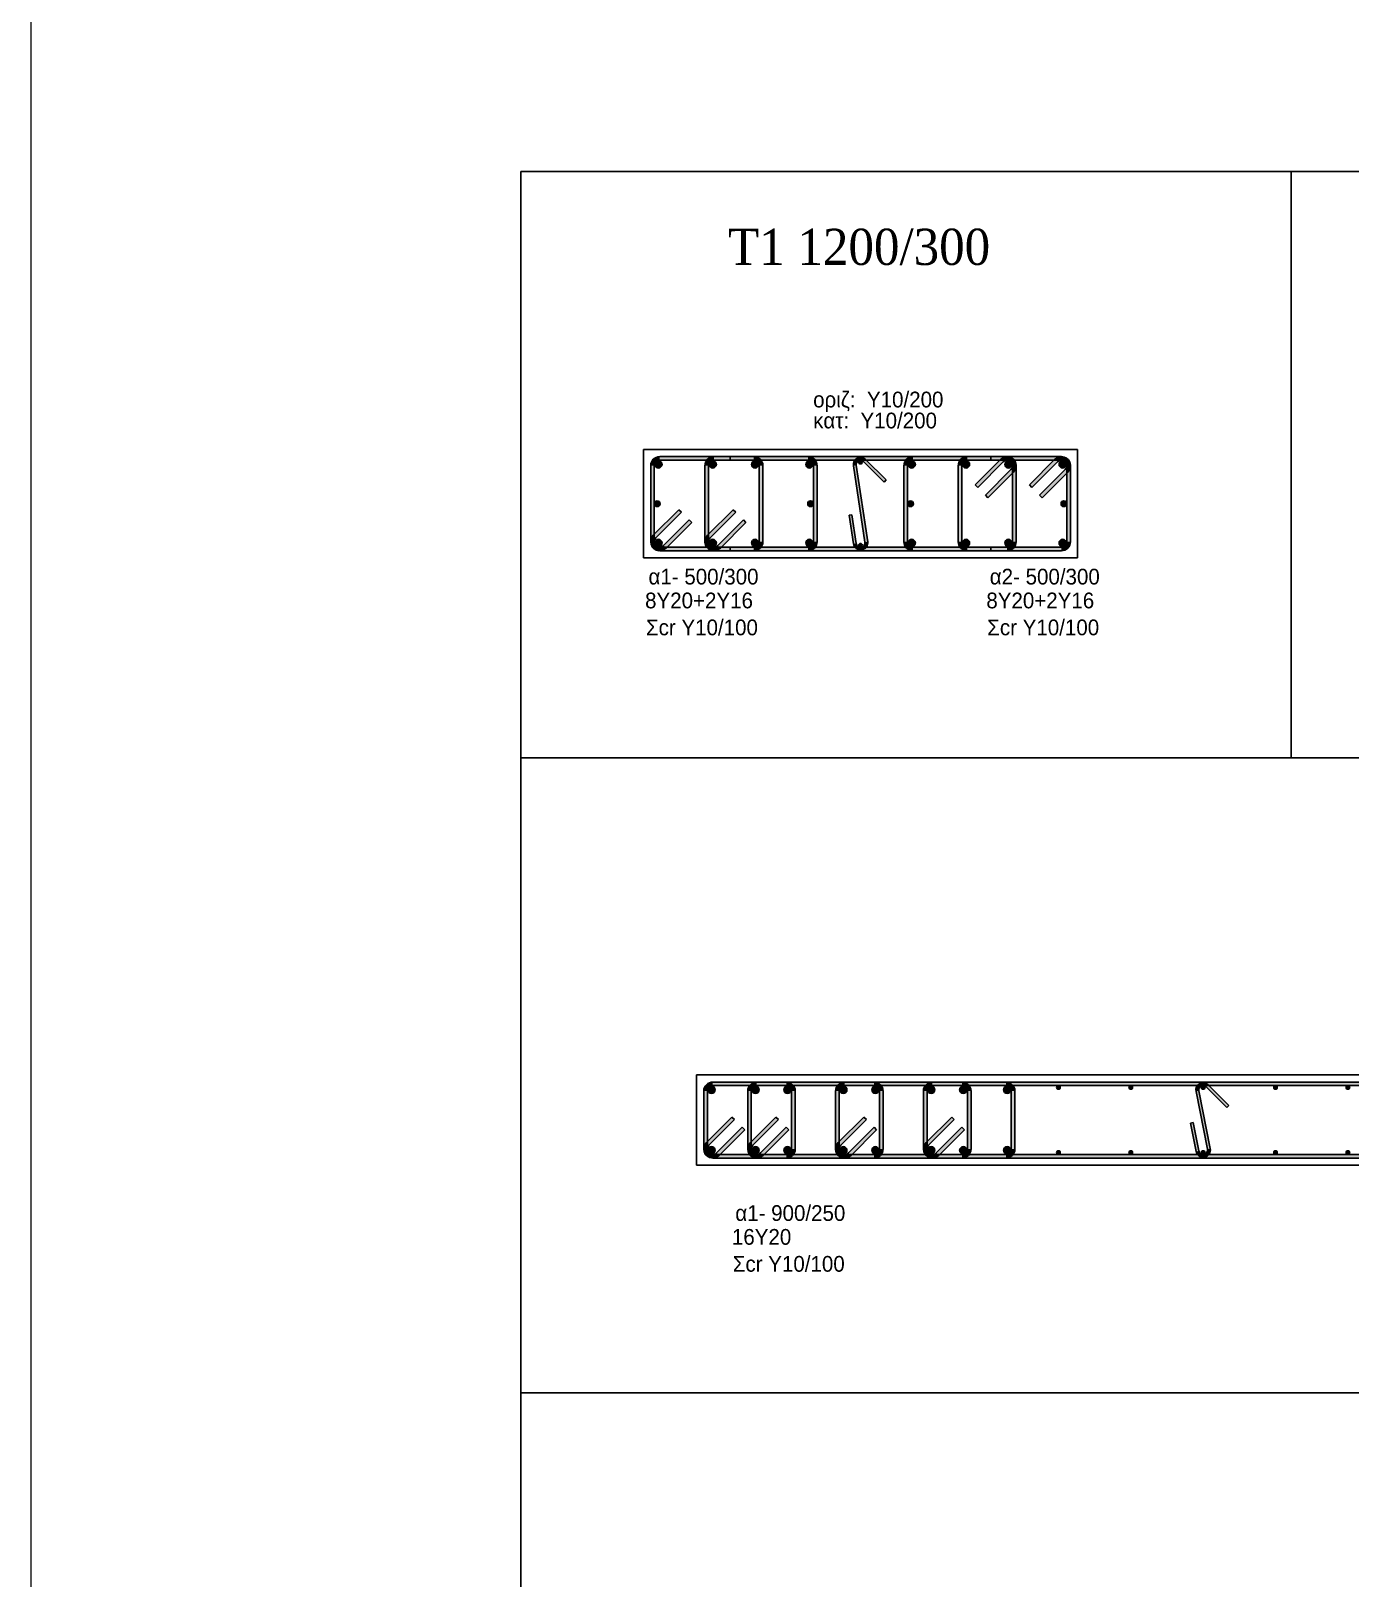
# Model space of a CAD drawing. Header units: millimetres. Extents: x -2171 to 1563, y -1758 to -1505.
# Drawn here: x 195.55 to 213.78, y -1609.69 to -1588.31 of the extents above; entities that cross this region are included whole.
import ezdxf

# ---------------------------------------------------------------- set-up
doc = ezdxf.new("R2010")
doc.units = ezdxf.units.MM
for name, color, linetype in [('-S_TEXT', 3, 'Continuous'), ('Col_Det', 7, 'Continuous'), ('Col_Det_4', 7, 'Continuous'), ('Col_Det_Fill', 7, 'Continuous'), ('Geo_Col_Pro_1', 7, 'Continuous')]:
    doc.layers.add(name, color=color, linetype=linetype)
doc.layers.add('A-ANNO-DIMS', color=1, linetype='Continuous', lineweight=9)
doc.styles.add('S1Arl22_b_934_161', font='arial.ttf', dxfattribs={"width": 0.933629, "height": 0.002175})
doc.styles.add('S1TmsNwRmn22_b_934_161', font='times.ttf', dxfattribs={"width": 0.933629, "height": 0.002175})

msp = doc.modelspace()

# ---------------------------------------------------------------- hatches: boundary and pattern name
at = {"layer": 'Col_Det_Fill'}
for color, points in [(252, [(204.2361, -1594.2401), (204.2361, -1594.1901, 0.4142136), (204.1111, -1594.3151), (204.1611, -1594.3151, -0.4142136)]), (252, [(204.1611, -1594.3151), (204.1111, -1594.3151), (204.1111, -1595.3651), (204.1611, -1595.3651)]), (12, [(204.1684, -1594.2975, 0.4142136), (204.2184, -1594.3475, 0.4142136), (204.2684, -1594.2975, 0.4142136), (204.2184, -1594.2475, 0.4142136)]), (252, [(206.2861, -1594.2401), (206.2861, -1594.1901), (204.2361, -1594.1901), (204.2361, -1594.2401)]), (252, [(204.9861, -1594.2401), (204.9861, -1594.1901, 0.4142136), (204.8611, -1594.3151), (204.9111, -1594.3151, -0.4142136)]), (252, [(204.9111, -1594.3151), (204.8611, -1594.3151), (204.8611, -1595.3651), (204.9111, -1595.3651)]), (56, [(204.9184, -1594.2975, 0.4142136), (204.9684, -1594.3475, 0.4142136), (205.0184, -1594.2975, 0.4142136), (204.9684, -1594.2475, 0.4142136)]), (252, [(205.5361, -1594.2401), (205.5361, -1594.1901), (204.9861, -1594.1901), (204.9861, -1594.2401)]), (252, [(208.8126, -1594.2401), (208.8126, -1594.1901), (205.2096, -1594.1901), (205.2096, -1594.2401)]), (56, [(205.5038, -1594.2975, 0.4142136), (205.5538, -1594.3475, 0.4142136), (205.6038, -1594.2975, 0.4142136), (205.5538, -1594.2475, 0.4142136)]), (252, [(205.6111, -1594.3151), (205.6611, -1594.3151, 0.4142136), (205.5361, -1594.1901), (205.5361, -1594.2401, -0.4142136)]), (252, [(205.6111, -1595.3651), (205.6611, -1595.3651), (205.6611, -1594.3151), (205.6111, -1594.3151)]), (12, [(206.2538, -1594.2975, 0.4142136), (206.3038, -1594.3475, 0.4142136), (206.3538, -1594.2975, 0.4142136), (206.3038, -1594.2475, 0.4142136)]), (252, [(206.3611, -1594.3151), (206.4111, -1594.3151, 0.4142136), (206.2861, -1594.1901), (206.2861, -1594.2401, -0.4142136)]), (252, [(206.3611, -1595.3651), (206.4111, -1595.3651), (206.4111, -1594.3151), (206.3611, -1594.3151)]), (252, [(206.9122, -1594.3149), (206.9518, -1594.309, -0.7233449), (207.0535, -1594.2577), (207.0818, -1594.2294, 0.7233449)]), (252, [(207.0705, -1595.3712), (207.11, -1595.3653), (206.9518, -1594.309), (206.9122, -1594.3149)]), (133, [(206.9861, -1594.2651, 0.4142136), (207.0111, -1594.2901, 0.4142136), (207.0361, -1594.2651, 0.4142136), (207.0111, -1594.2401, 0.4142136)]), (252, [(207.0818, -1594.2294), (207.0535, -1594.2577), (207.3364, -1594.5406), (207.3647, -1594.5123)]), (252, [(207.7361, -1594.2401), (207.7361, -1594.1901, 0.4142136), (207.6111, -1594.3151), (207.6611, -1594.3151, -0.4142136)]), (252, [(207.6611, -1594.3151), (207.6111, -1594.3151), (207.6111, -1595.3651), (207.6611, -1595.3651)]), (12, [(207.7684, -1594.2975, 0.4142136), (207.7184, -1594.2475, 0.4142136), (207.6684, -1594.2975, 0.4142136), (207.7184, -1594.3475, 0.4142136)]), (252, [(209.7861, -1594.2401), (209.7861, -1594.1901), (207.7361, -1594.1901), (207.7361, -1594.2401)]), (252, [(208.4861, -1594.2401), (208.4861, -1594.1901, 0.4142136), (208.3611, -1594.3151), (208.4111, -1594.3151, -0.4142136)]), (252, [(208.4111, -1594.3151), (208.3611, -1594.3151), (208.3611, -1595.3651), (208.4111, -1595.3651)]), (56, [(208.5184, -1594.2975, 0.4142136), (208.4684, -1594.2475, 0.4142136), (208.4184, -1594.2975, 0.4142136), (208.4684, -1594.3475, 0.4142136)]), (252, [(209.0361, -1594.2401), (209.0361, -1594.1901), (208.4861, -1594.1901), (208.4861, -1594.2401)]), (252, [(208.9831, -1594.2621), (208.9477, -1594.2267), (208.5942, -1594.5803), (208.6295, -1594.6157)]), (252, [(208.7356, -1594.7217), (208.771, -1594.7571), (209.1245, -1594.4035), (209.0891, -1594.3682)]), (252, [(209.1111, -1594.3151), (209.1611, -1594.3151, 0.6681786), (208.9477, -1594.2267), (208.9831, -1594.2621, -0.6681786)]), (56, [(209.1038, -1594.2975, 0.4142136), (209.0538, -1594.2475, 0.4142136), (209.0038, -1594.2975, 0.4142136), (209.0538, -1594.3475, 0.4142136)]), (252, [(209.0891, -1594.3682), (209.1245, -1594.4035, 0.6681786), (209.0361, -1594.1901), (209.0361, -1594.2401, -0.6681786)]), (252, [(209.1111, -1595.3651), (209.1611, -1595.3651), (209.1611, -1594.3151), (209.1111, -1594.3151)]), (252, [(209.7331, -1594.2621), (209.6977, -1594.2267), (209.3442, -1594.5803), (209.3795, -1594.6157)]), (252, [(209.4856, -1594.7217), (209.521, -1594.7571), (209.8745, -1594.4035), (209.8391, -1594.3682)]), (252, [(209.8611, -1594.3151), (209.9111, -1594.3151, 0.6681786), (209.6977, -1594.2267), (209.7331, -1594.2621, -0.6681786)]), (12, [(209.8538, -1594.2975, 0.4142136), (209.8038, -1594.2475, 0.4142136), (209.7538, -1594.2975, 0.4142136), (209.8038, -1594.3475, 0.4142136)]), (252, [(209.8391, -1594.3682), (209.8745, -1594.4035, 0.6681786), (209.7861, -1594.1901), (209.7861, -1594.2401, -0.6681786)]), (252, [(209.8611, -1595.3651), (209.9111, -1595.3651), (209.9111, -1594.3151), (209.8611, -1594.3151)]), (133, [(204.1611, -1594.8401, 0.4142136), (204.2011, -1594.8801, 0.4142136), (204.2411, -1594.8401, 0.4142136), (204.2011, -1594.8001, 0.4142136)]), (133, [(206.2811, -1594.8401, 0.4142136), (206.3211, -1594.8801, 0.4142136), (206.3611, -1594.8401, 0.4142136), (206.3211, -1594.8001, 0.4142136)]), (133, [(207.7411, -1594.8401, 0.4142136), (207.7011, -1594.8001, 0.4142136), (207.6611, -1594.8401, 0.4142136), (207.7011, -1594.8801, 0.4142136)]), (133, [(209.8611, -1594.8401, 0.4142136), (209.8211, -1594.8001, 0.4142136), (209.7811, -1594.8401, 0.4142136), (209.8211, -1594.8801, 0.4142136)]), (252, [(204.5366, -1594.9585), (204.5013, -1594.9232), (204.1477, -1595.2767), (204.1831, -1595.3121)]), (252, [(205.2866, -1594.9585), (205.2513, -1594.9232), (204.8977, -1595.2767), (204.9331, -1595.3121)]), (252, [(206.8925, -1594.9934), (206.853, -1594.9994), (206.9122, -1595.3949), (206.9518, -1595.389)]), (252, [(204.2891, -1595.4182), (204.3245, -1595.4535), (204.6781, -1595.1), (204.6427, -1595.0646)]), (252, [(205.0391, -1595.4182), (205.0745, -1595.4535), (205.4281, -1595.1), (205.3927, -1595.0646)]), (252, [(204.1831, -1595.3121), (204.1477, -1595.2767, 0.6681786), (204.2361, -1595.4901), (204.2361, -1595.4401, -0.6681786)]), (252, [(204.1611, -1595.3651), (204.1111, -1595.3651, 0.6681786), (204.3245, -1595.4535), (204.2891, -1595.4182, -0.6681786)]), (12, [(204.1684, -1595.3828, 0.4142136), (204.2184, -1595.4328, 0.4142136), (204.2684, -1595.3828, 0.4142136), (204.2184, -1595.3328, 0.4142136)]), (252, [(204.2361, -1595.4401), (204.2361, -1595.4901), (206.2861, -1595.4901), (206.2861, -1595.4401)]), (252, [(204.9331, -1595.3121), (204.8977, -1595.2767, 0.6681786), (204.9861, -1595.4901), (204.9861, -1595.4401, -0.6681786)]), (252, [(204.9111, -1595.3651), (204.8611, -1595.3651, 0.6681786), (205.0745, -1595.4535), (205.0391, -1595.4182, -0.6681786)]), (56, [(204.9184, -1595.3828, 0.4142136), (204.9684, -1595.4328, 0.4142136), (205.0184, -1595.3828, 0.4142136), (204.9684, -1595.3328, 0.4142136)]), (252, [(204.9861, -1595.4401), (204.9861, -1595.4901), (205.5361, -1595.4901), (205.5361, -1595.4401)]), (252, [(205.2096, -1595.4401), (205.2096, -1595.4901), (208.8126, -1595.4901), (208.8126, -1595.4401)]), (56, [(205.5038, -1595.3828, 0.4142136), (205.5538, -1595.4328, 0.4142136), (205.6038, -1595.3828, 0.4142136), (205.5538, -1595.3328, 0.4142136)]), (252, [(205.5361, -1595.4401), (205.5361, -1595.4901, 0.4142136), (205.6611, -1595.3651), (205.6111, -1595.3651, -0.4142136)]), (12, [(206.2538, -1595.3828, 0.4142136), (206.3038, -1595.4328, 0.4142136), (206.3538, -1595.3828, 0.4142136), (206.3038, -1595.3328, 0.4142136)]), (252, [(206.2861, -1595.4401), (206.2861, -1595.4901, 0.4142136), (206.4111, -1595.3651), (206.3611, -1595.3651, -0.4142136)]), (252, [(206.9518, -1595.389), (206.9122, -1595.3949, 1), (207.11, -1595.3653), (207.0705, -1595.3712, -1)]), (133, [(206.9861, -1595.4151, 0.4142136), (207.0111, -1595.4401, 0.4142136), (207.0361, -1595.4151, 0.4142136), (207.0111, -1595.3901, 0.4142136)]), (252, [(207.6611, -1595.3651), (207.6111, -1595.3651, 0.4142136), (207.7361, -1595.4901), (207.7361, -1595.4401, -0.4142136)]), (12, [(207.7684, -1595.3828, 0.4142136), (207.7184, -1595.3328, 0.4142136), (207.6684, -1595.3828, 0.4142136), (207.7184, -1595.4328, 0.4142136)]), (252, [(207.7361, -1595.4401), (207.7361, -1595.4901), (209.7861, -1595.4901), (209.7861, -1595.4401)]), (252, [(208.4111, -1595.3651), (208.3611, -1595.3651, 0.4142136), (208.4861, -1595.4901), (208.4861, -1595.4401, -0.4142136)]), (56, [(208.5184, -1595.3828, 0.4142136), (208.4684, -1595.3328, 0.4142136), (208.4184, -1595.3828, 0.4142136), (208.4684, -1595.4328, 0.4142136)]), (252, [(208.4861, -1595.4401), (208.4861, -1595.4901), (209.0361, -1595.4901), (209.0361, -1595.4401)]), (56, [(209.1038, -1595.3828, 0.4142136), (209.0538, -1595.3328, 0.4142136), (209.0038, -1595.3828, 0.4142136), (209.0538, -1595.4328, 0.4142136)]), (252, [(209.0361, -1595.4401), (209.0361, -1595.4901, 0.4142136), (209.1611, -1595.3651), (209.1111, -1595.3651, -0.4142136)]), (12, [(209.8538, -1595.3828, 0.4142136), (209.8038, -1595.3328, 0.4142136), (209.7538, -1595.3828, 0.4142136), (209.8038, -1595.4328, 0.4142136)]), (252, [(209.7861, -1595.4401), (209.7861, -1595.4901, 0.4142136), (209.9111, -1595.3651), (209.8611, -1595.3651, -0.4142136)]), (252, [(204.9696, -1602.8831), (204.9696, -1602.8331, 0.4142136), (204.8446, -1602.9581), (204.8946, -1602.9581, -0.4142136)]), (12, [(204.9019, -1602.9404, 0.4142136), (204.9519, -1602.9904, 0.4142136), (205.0019, -1602.9404, 0.4142136), (204.9519, -1602.8904, 0.4142136)]), (252, [(209.0196, -1602.8831), (209.0196, -1602.8331), (204.9696, -1602.8331), (204.9696, -1602.8831)]), (252, [(205.5767, -1602.8831), (205.5767, -1602.8331, 0.4142136), (205.4517, -1602.9581), (205.5017, -1602.9581, -0.4142136)]), (56, [(205.509, -1602.9404, 0.4142136), (205.559, -1602.9904, 0.4142136), (205.609, -1602.9404, 0.4142136), (205.559, -1602.8904, 0.4142136)]), (252, [(205.9839, -1602.8831), (205.9839, -1602.8331), (205.5767, -1602.8331), (205.5767, -1602.8831)]), (56, [(205.9515, -1602.9404, 0.4142136), (206.0015, -1602.9904, 0.4142136), (206.0515, -1602.9404, 0.4142136), (206.0015, -1602.8904, 0.4142136)]), (252, [(206.0589, -1602.9581), (206.1089, -1602.9581, 0.4142136), (205.9839, -1602.8331), (205.9839, -1602.8831, -0.4142136)]), (252, [(206.791, -1602.8831), (206.791, -1602.8331, 0.4142136), (206.666, -1602.9581), (206.716, -1602.9581, -0.4142136)]), (56, [(206.7233, -1602.9404, 0.4142136), (206.7733, -1602.9904, 0.4142136), (206.8233, -1602.9404, 0.4142136), (206.7733, -1602.8904, 0.4142136)]), (252, [(207.1981, -1602.8831), (207.1981, -1602.8331), (206.791, -1602.8331), (206.791, -1602.8831)]), (56, [(207.1658, -1602.9404, 0.4142136), (207.2158, -1602.9904, 0.4142136), (207.2658, -1602.9404, 0.4142136), (207.2158, -1602.8904, 0.4142136)]), (252, [(207.2731, -1602.9581), (207.3231, -1602.9581, 0.4142136), (207.1981, -1602.8331), (207.1981, -1602.8831, -0.4142136)]), (252, [(208.0053, -1602.8831), (208.0053, -1602.8331, 0.4142136), (207.8803, -1602.9581), (207.9303, -1602.9581, -0.4142136)]), (56, [(207.9376, -1602.9404, 0.4142136), (207.9876, -1602.9904, 0.4142136), (208.0376, -1602.9404, 0.4142136), (207.9876, -1602.8904, 0.4142136)]), (252, [(227.5476, -1602.8831), (227.5476, -1602.8331), (207.943, -1602.8331), (207.943, -1602.8831)]), (252, [(208.4124, -1602.8831), (208.4124, -1602.8331), (208.0053, -1602.8331), (208.0053, -1602.8831)]), (56, [(208.3801, -1602.9404, 0.4142136), (208.4301, -1602.9904, 0.4142136), (208.4801, -1602.9404, 0.4142136), (208.4301, -1602.8904, 0.4142136)]), (252, [(208.4874, -1602.9581), (208.5374, -1602.9581, 0.4142136), (208.4124, -1602.8331), (208.4124, -1602.8831, -0.4142136)]), (12, [(208.9873, -1602.9404, 0.4142136), (209.0373, -1602.9904, 0.4142136), (209.0873, -1602.9404, 0.4142136), (209.0373, -1602.8904, 0.4142136)]), (252, [(209.0946, -1602.9581), (209.1446, -1602.9581, 0.4142136), (209.0196, -1602.8331), (209.0196, -1602.8831, -0.4142136)]), (133, [(209.7201, -1602.9081, 0.4142136), (209.7451, -1602.9331, 0.4142136), (209.7701, -1602.9081, 0.4142136), (209.7451, -1602.8831, 0.4142136)]), (133, [(210.7201, -1602.9081, 0.4142136), (210.7451, -1602.9331, 0.4142136), (210.7701, -1602.9081, 0.4142136), (210.7451, -1602.8831, 0.4142136)]), (252, [(211.647, -1602.9624), (211.6863, -1602.9547, -0.7407348), (211.7876, -1602.9007), (211.8159, -1602.8724, 0.7407348)]), (133, [(211.7202, -1602.9081, 0.4142136), (211.7452, -1602.9331, 0.4142136), (211.7702, -1602.9081, 0.4142136), (211.7452, -1602.8831, 0.4142136)]), (252, [(211.8159, -1602.8724), (211.7876, -1602.9007), (212.0704, -1603.1835), (212.0987, -1603.1552)]), (133, [(212.7202, -1602.9081, 0.4142136), (212.7452, -1602.9331, 0.4142136), (212.7702, -1602.9081, 0.4142136), (212.7452, -1602.8831, 0.4142136)]), (133, [(213.7202, -1602.9081, 0.4142136), (213.7452, -1602.9331, 0.4142136), (213.7702, -1602.9081, 0.4142136), (213.7452, -1602.8831, 0.4142136)]), (252, [(204.8946, -1602.9581), (204.8446, -1602.9581), (204.8446, -1603.7581), (204.8946, -1603.7581)]), (252, [(205.5017, -1602.9581), (205.4517, -1602.9581), (205.4517, -1603.7581), (205.5017, -1603.7581)]), (252, [(206.0589, -1603.7581), (206.1089, -1603.7581), (206.1089, -1602.9581), (206.0589, -1602.9581)]), (252, [(206.716, -1602.9581), (206.666, -1602.9581), (206.666, -1603.7581), (206.716, -1603.7581)]), (252, [(207.2731, -1603.7581), (207.3231, -1603.7581), (207.3231, -1602.9581), (207.2731, -1602.9581)]), (252, [(207.9303, -1602.9581), (207.8803, -1602.9581), (207.8803, -1603.7581), (207.9303, -1603.7581)]), (252, [(208.4874, -1603.7581), (208.5374, -1603.7581), (208.5374, -1602.9581), (208.4874, -1602.9581)]), (252, [(209.0946, -1603.7581), (209.1446, -1603.7581), (209.1446, -1602.9581), (209.0946, -1602.9581)]), (252, [(211.804, -1603.7615), (211.8433, -1603.7538), (211.6863, -1602.9547), (211.647, -1602.9624)]), (252, [(205.2701, -1603.3515), (205.2347, -1603.3162), (204.8812, -1603.6697), (204.9165, -1603.7051)]), (252, [(205.8772, -1603.3515), (205.8419, -1603.3162), (205.4883, -1603.6697), (205.5237, -1603.7051)]), (252, [(207.0915, -1603.3515), (207.0562, -1603.3162), (206.7026, -1603.6697), (206.738, -1603.7051)]), (252, [(208.3058, -1603.3515), (208.2705, -1603.3162), (207.9169, -1603.6697), (207.9523, -1603.7051)]), (252, [(205.0226, -1603.8111), (205.058, -1603.8465), (205.4115, -1603.4929), (205.3762, -1603.4576)]), (252, [(205.6297, -1603.8111), (205.6651, -1603.8465), (206.0187, -1603.4929), (205.9833, -1603.4576)]), (252, [(206.844, -1603.8111), (206.8794, -1603.8465), (207.2329, -1603.4929), (207.1976, -1603.4576)]), (252, [(208.0583, -1603.8111), (208.0937, -1603.8465), (208.4472, -1603.4929), (208.4119, -1603.4576)]), (252, [(211.6092, -1603.3922), (211.5699, -1603.3999), (211.647, -1603.7924), (211.6863, -1603.7847)]), (252, [(204.9165, -1603.7051), (204.8812, -1603.6697, 0.6681786), (204.9696, -1603.8831), (204.9696, -1603.8331, -0.6681786)]), (252, [(204.8946, -1603.7581), (204.8446, -1603.7581, 0.6681786), (205.058, -1603.8465), (205.0226, -1603.8111, -0.6681786)]), (12, [(204.9019, -1603.7758, 0.4142136), (204.9519, -1603.8258, 0.4142136), (205.0019, -1603.7758, 0.4142136), (204.9519, -1603.7258, 0.4142136)]), (252, [(205.5237, -1603.7051), (205.4883, -1603.6697, 0.6681786), (205.5767, -1603.8831), (205.5767, -1603.8331, -0.6681786)]), (252, [(205.5017, -1603.7581), (205.4517, -1603.7581, 0.6681786), (205.6651, -1603.8465), (205.6297, -1603.8111, -0.6681786)]), (56, [(205.509, -1603.7758, 0.4142136), (205.559, -1603.8258, 0.4142136), (205.609, -1603.7758, 0.4142136), (205.559, -1603.7258, 0.4142136)]), (56, [(205.9515, -1603.7758, 0.4142136), (206.0015, -1603.8258, 0.4142136), (206.0515, -1603.7758, 0.4142136), (206.0015, -1603.7258, 0.4142136)]), (252, [(205.9839, -1603.8331), (205.9839, -1603.8831, 0.4142136), (206.1089, -1603.7581), (206.0589, -1603.7581, -0.4142136)]), (252, [(206.738, -1603.7051), (206.7026, -1603.6697, 0.6681786), (206.791, -1603.8831), (206.791, -1603.8331, -0.6681786)]), (252, [(206.716, -1603.7581), (206.666, -1603.7581, 0.6681786), (206.8794, -1603.8465), (206.844, -1603.8111, -0.6681786)]), (56, [(206.7233, -1603.7758, 0.4142136), (206.7733, -1603.8258, 0.4142136), (206.8233, -1603.7758, 0.4142136), (206.7733, -1603.7258, 0.4142136)]), (56, [(207.1658, -1603.7758, 0.4142136), (207.2158, -1603.8258, 0.4142136), (207.2658, -1603.7758, 0.4142136), (207.2158, -1603.7258, 0.4142136)]), (252, [(207.1981, -1603.8331), (207.1981, -1603.8831, 0.4142136), (207.3231, -1603.7581), (207.2731, -1603.7581, -0.4142136)]), (252, [(207.9523, -1603.7051), (207.9169, -1603.6697, 0.6681786), (208.0053, -1603.8831), (208.0053, -1603.8331, -0.6681786)]), (252, [(207.9303, -1603.7581), (207.8803, -1603.7581, 0.6681786), (208.0937, -1603.8465), (208.0583, -1603.8111, -0.6681786)]), (56, [(207.9376, -1603.7758, 0.4142136), (207.9876, -1603.8258, 0.4142136), (208.0376, -1603.7758, 0.4142136), (207.9876, -1603.7258, 0.4142136)]), (56, [(208.3801, -1603.7758, 0.4142136), (208.4301, -1603.8258, 0.4142136), (208.4801, -1603.7758, 0.4142136), (208.4301, -1603.7258, 0.4142136)]), (252, [(208.4124, -1603.8331), (208.4124, -1603.8831, 0.4142136), (208.5374, -1603.7581), (208.4874, -1603.7581, -0.4142136)]), (12, [(208.9873, -1603.7758, 0.4142136), (209.0373, -1603.8258, 0.4142136), (209.0873, -1603.7758, 0.4142136), (209.0373, -1603.7258, 0.4142136)]), (252, [(209.0196, -1603.8331), (209.0196, -1603.8831, 0.4142136), (209.1446, -1603.7581), (209.0946, -1603.7581, -0.4142136)]), (133, [(209.7201, -1603.8081, 0.4142136), (209.7451, -1603.8331, 0.4142136), (209.7701, -1603.8081, 0.4142136), (209.7451, -1603.7831, 0.4142136)]), (133, [(210.7201, -1603.8081, 0.4142136), (210.7451, -1603.8331, 0.4142136), (210.7701, -1603.8081, 0.4142136), (210.7451, -1603.7831, 0.4142136)]), (252, [(211.6863, -1603.7847), (211.647, -1603.7924, 1), (211.8433, -1603.7538), (211.804, -1603.7615, -1)]), (133, [(211.7202, -1603.8081, 0.4142136), (211.7452, -1603.8331, 0.4142136), (211.7702, -1603.8081, 0.4142136), (211.7452, -1603.7831, 0.4142136)]), (133, [(212.7202, -1603.8081, 0.4142136), (212.7452, -1603.8331, 0.4142136), (212.7702, -1603.8081, 0.4142136), (212.7452, -1603.7831, 0.4142136)]), (133, [(213.7202, -1603.8081, 0.4142136), (213.7452, -1603.8331, 0.4142136), (213.7702, -1603.8081, 0.4142136), (213.7452, -1603.7831, 0.4142136)]), (252, [(204.9696, -1603.8331), (204.9696, -1603.8831), (209.0196, -1603.8831), (209.0196, -1603.8331)]), (252, [(205.5767, -1603.8331), (205.5767, -1603.8831), (205.9839, -1603.8831), (205.9839, -1603.8331)]), (252, [(206.791, -1603.8331), (206.791, -1603.8831), (207.1981, -1603.8831), (207.1981, -1603.8331)]), (252, [(207.943, -1603.8331), (207.943, -1603.8831), (227.5476, -1603.8831), (227.5476, -1603.8331)]), (252, [(208.0053, -1603.8331), (208.0053, -1603.8831), (208.4124, -1603.8831), (208.4124, -1603.8331)])]:
    msp.add_hatch(color=color, dxfattribs=at).paths.add_polyline_path(points)

# ---------------------------------------------------------------- linework, layer by layer
at = {"layer": '-S_TEXT', "ltscale": 5}
msp.add_lwpolyline([(202.3173, -1590.2497), (260.4648, -1590.2497), (260.4648, -1630.2944), (202.3173, -1630.2944)], close=True, dxfattribs=at)
at = {"layer": 'A-ANNO-DIMS', "linetype": 'Continuous', "ltscale": 0.5}
msp.add_line((195.5477, -1504.6542), (195.5477, -1698.9372), dxfattribs=at)
at = {"layer": 'Col_Det', "color": 7}
for points in [[(210.0111, -1594.0901), (204.0111, -1594.0901)], [(204.0111, -1594.0901), (204.0111, -1595.5901)], [(210.0111, -1595.5901), (210.0111, -1594.0901)], [(204.1111, -1594.3151), (204.1111, -1595.3651)], [(204.1611, -1595.3651), (204.1611, -1594.3151)], [(206.2861, -1594.1901), (204.2361, -1594.1901)], [(204.2361, -1594.2401), (206.2861, -1594.2401)], [(204.8611, -1594.3151), (204.8611, -1595.3651)], [(204.9111, -1595.3651), (204.9111, -1594.3151)], [(205.5361, -1594.1901), (204.9861, -1594.1901)], [(204.9861, -1594.2401), (205.5361, -1594.2401)], [(208.8126, -1594.1901), (205.2096, -1594.1901)], [(205.2096, -1594.1901), (205.2096, -1594.2401)], [(205.2096, -1594.2401), (208.8126, -1594.2401)], [(205.6111, -1594.3151), (205.6111, -1595.3651)], [(205.6611, -1595.3651), (205.6611, -1594.3151)], [(206.3611, -1594.3151), (206.3611, -1595.3651)], [(206.4111, -1595.3651), (206.4111, -1594.3151)], [(206.9122, -1594.3149), (207.0705, -1595.3712)], [(207.11, -1595.3653), (206.9518, -1594.309)], [(207.0535, -1594.2577), (207.3364, -1594.5406)], [(207.3647, -1594.5123), (207.0818, -1594.2294)], [(207.6111, -1594.3151), (207.6111, -1595.3651)], [(207.6611, -1595.3651), (207.6611, -1594.3151)], [(209.7861, -1594.1901), (207.7361, -1594.1901)], [(207.7361, -1594.2401), (209.7861, -1594.2401)], [(208.3611, -1594.3151), (208.3611, -1595.3651)], [(208.4111, -1595.3651), (208.4111, -1594.3151)], [(209.0361, -1594.1901), (208.4861, -1594.1901)], [(208.4861, -1594.2401), (209.0361, -1594.2401)], [(208.9477, -1594.2267), (208.5942, -1594.5803)], [(208.6295, -1594.6157), (208.9831, -1594.2621)], [(209.0891, -1594.3682), (208.7356, -1594.7217)], [(208.8126, -1594.2401), (208.8126, -1594.1901)], [(209.1111, -1594.3151), (209.1111, -1595.3651)], [(209.1611, -1595.3651), (209.1611, -1594.3151)], [(209.6977, -1594.2267), (209.3442, -1594.5803)], [(209.3795, -1594.6157), (209.7331, -1594.2621)], [(209.8391, -1594.3682), (209.4856, -1594.7217)], [(209.8611, -1594.3151), (209.8611, -1595.3651)], [(209.9111, -1595.3651), (209.9111, -1594.3151)], [(207.3364, -1594.5406), (207.3647, -1594.5123)], [(208.5942, -1594.5803), (208.6295, -1594.6157)], [(208.771, -1594.7571), (209.1245, -1594.4035)], [(209.3442, -1594.5803), (209.3795, -1594.6157)], [(209.521, -1594.7571), (209.8745, -1594.4035)], [(208.7356, -1594.7217), (208.771, -1594.7571)], [(209.4856, -1594.7217), (209.521, -1594.7571)], [(204.5013, -1594.9232), (204.1477, -1595.2767)], [(204.1831, -1595.3121), (204.5366, -1594.9585)], [(204.5366, -1594.9585), (204.5013, -1594.9232)], [(205.2513, -1594.9232), (204.8977, -1595.2767)], [(204.9331, -1595.3121), (205.2866, -1594.9585)], [(205.2866, -1594.9585), (205.2513, -1594.9232)], [(206.8925, -1594.9934), (206.853, -1594.9994)], [(206.853, -1594.9994), (206.9122, -1595.3949)], [(206.9518, -1595.389), (206.8925, -1594.9934)], [(204.6427, -1595.0646), (204.2891, -1595.4182)], [(204.3245, -1595.4535), (204.6781, -1595.1)], [(204.6781, -1595.1), (204.6427, -1595.0646)], [(205.3927, -1595.0646), (205.0391, -1595.4182)], [(205.0745, -1595.4535), (205.4281, -1595.1)], [(205.4281, -1595.1), (205.3927, -1595.0646)], [(206.2861, -1595.4401), (204.2361, -1595.4401)], [(205.5361, -1595.4401), (204.9861, -1595.4401)], [(205.2096, -1595.4401), (205.2096, -1595.4901)], [(208.8126, -1595.4401), (205.2096, -1595.4401)], [(209.7861, -1595.4401), (207.7361, -1595.4401)], [(209.0361, -1595.4401), (208.4861, -1595.4401)], [(208.8126, -1595.4901), (208.8126, -1595.4401)], [(204.0111, -1595.5901), (210.0111, -1595.5901)], [(204.2361, -1595.4901), (206.2861, -1595.4901)], [(204.9861, -1595.4901), (205.5361, -1595.4901)], [(205.2096, -1595.4901), (208.8126, -1595.4901)], [(207.7361, -1595.4901), (209.7861, -1595.4901)], [(208.4861, -1595.4901), (209.0361, -1595.4901)], [(230.7461, -1602.7331), (204.7446, -1602.7331)], [(204.7446, -1602.7331), (204.7446, -1603.9831)], [(209.0196, -1602.8331), (204.9696, -1602.8331)], [(204.9696, -1602.8831), (209.0196, -1602.8831)], [(205.9839, -1602.8331), (205.5767, -1602.8331)], [(205.5767, -1602.8831), (205.9839, -1602.8831)], [(207.1981, -1602.8331), (206.791, -1602.8331)], [(206.791, -1602.8831), (207.1981, -1602.8831)], [(227.5476, -1602.8331), (207.943, -1602.8331)], [(207.943, -1602.8331), (207.943, -1602.8831)], [(207.943, -1602.8831), (227.5476, -1602.8831)], [(208.4124, -1602.8331), (208.0053, -1602.8331)], [(208.0053, -1602.8831), (208.4124, -1602.8831)], [(211.7876, -1602.9007), (212.0704, -1603.1835)], [(212.0987, -1603.1552), (211.8159, -1602.8724)], [(204.8446, -1602.9581), (204.8446, -1603.7581)], [(204.8946, -1603.7581), (204.8946, -1602.9581)], [(205.4517, -1602.9581), (205.4517, -1603.7581)], [(205.5017, -1603.7581), (205.5017, -1602.9581)], [(206.0589, -1602.9581), (206.0589, -1603.7581)], [(206.1089, -1603.7581), (206.1089, -1602.9581)], [(206.666, -1602.9581), (206.666, -1603.7581)], [(206.716, -1603.7581), (206.716, -1602.9581)], [(207.2731, -1602.9581), (207.2731, -1603.7581)], [(207.3231, -1603.7581), (207.3231, -1602.9581)], [(207.8803, -1602.9581), (207.8803, -1603.7581)], [(207.9303, -1603.7581), (207.9303, -1602.9581)], [(208.4874, -1602.9581), (208.4874, -1603.7581)], [(208.5374, -1603.7581), (208.5374, -1602.9581)], [(209.0946, -1602.9581), (209.0946, -1603.7581)], [(209.1446, -1603.7581), (209.1446, -1602.9581)], [(211.647, -1602.9624), (211.804, -1603.7615)], [(211.8433, -1603.7538), (211.6863, -1602.9547)], [(205.2347, -1603.3162), (204.8812, -1603.6697)], [(204.9165, -1603.7051), (205.2701, -1603.3515)], [(205.2701, -1603.3515), (205.2347, -1603.3162)], [(205.8419, -1603.3162), (205.4883, -1603.6697)], [(205.5237, -1603.7051), (205.8772, -1603.3515)], [(205.8772, -1603.3515), (205.8419, -1603.3162)], [(207.0562, -1603.3162), (206.7026, -1603.6697)], [(206.738, -1603.7051), (207.0915, -1603.3515)], [(207.0915, -1603.3515), (207.0562, -1603.3162)], [(208.2705, -1603.3162), (207.9169, -1603.6697)], [(207.9523, -1603.7051), (208.3058, -1603.3515)], [(208.3058, -1603.3515), (208.2705, -1603.3162)], [(212.0704, -1603.1835), (212.0987, -1603.1552)], [(205.3762, -1603.4576), (205.0226, -1603.8111)], [(205.058, -1603.8465), (205.4115, -1603.4929)], [(205.4115, -1603.4929), (205.3762, -1603.4576)], [(205.9833, -1603.4576), (205.6297, -1603.8111)], [(205.6651, -1603.8465), (206.0187, -1603.4929)], [(206.0187, -1603.4929), (205.9833, -1603.4576)], [(207.1976, -1603.4576), (206.844, -1603.8111)], [(206.8794, -1603.8465), (207.2329, -1603.4929)], [(207.2329, -1603.4929), (207.1976, -1603.4576)], [(208.4119, -1603.4576), (208.0583, -1603.8111)], [(208.0937, -1603.8465), (208.4472, -1603.4929)], [(208.4472, -1603.4929), (208.4119, -1603.4576)], [(211.6092, -1603.3922), (211.5699, -1603.3999)], [(211.5699, -1603.3999), (211.647, -1603.7924)], [(211.6863, -1603.7847), (211.6092, -1603.3922)], [(204.7446, -1603.9831), (230.7461, -1603.9831)], [(209.0196, -1603.8331), (204.9696, -1603.8331)], [(204.9696, -1603.8831), (209.0196, -1603.8831)], [(205.9839, -1603.8331), (205.5767, -1603.8331)], [(205.5767, -1603.8831), (205.9839, -1603.8831)], [(207.1981, -1603.8331), (206.791, -1603.8331)], [(206.791, -1603.8831), (207.1981, -1603.8831)], [(207.943, -1603.8331), (207.943, -1603.8831)], [(227.5476, -1603.8331), (207.943, -1603.8331)], [(207.943, -1603.8831), (227.5476, -1603.8831)], [(208.4124, -1603.8331), (208.0053, -1603.8331)], [(208.0053, -1603.8831), (208.4124, -1603.8831)]]:
    msp.add_lwpolyline(points, dxfattribs=at)
for points in [[(204.2361, -1594.1901, 0.4142136), (204.1111, -1594.3151)], [(204.1611, -1594.3151, -0.4142136), (204.2361, -1594.2401, -0.4142136)], [(204.2184, -1594.2475, 0.4142136), (204.1684, -1594.2975, 0.4142136)], [(204.1684, -1594.2975, 0.4142136), (204.2184, -1594.3475, 0.4142136)], [(204.2684, -1594.2975, 0.4142136), (204.2184, -1594.2475, 0.4142136)], [(204.2184, -1594.3475, 0.4142136), (204.2684, -1594.2975, 0.4142136)], [(204.9861, -1594.1901, 0.4142136), (204.8611, -1594.3151)], [(204.9111, -1594.3151, -0.4142136), (204.9861, -1594.2401, -0.4142136)], [(204.9684, -1594.2475, 0.4142136), (204.9184, -1594.2975, 0.4142136)], [(204.9184, -1594.2975, 0.4142136), (204.9684, -1594.3475, 0.4142136)], [(205.0184, -1594.2975, 0.4142136), (204.9684, -1594.2475, 0.4142136)], [(204.9684, -1594.3475, 0.4142136), (205.0184, -1594.2975, 0.4142136)], [(205.5538, -1594.2475, 0.4142136), (205.5038, -1594.2975, 0.4142136)], [(205.5038, -1594.2975, 0.4142136), (205.5538, -1594.3475, 0.4142136)], [(205.6611, -1594.3151, 0.4142136), (205.5361, -1594.1901)], [(205.5361, -1594.2401, -0.4142136), (205.6111, -1594.3151, -0.4142136)], [(205.6038, -1594.2975, 0.4142136), (205.5538, -1594.2475, 0.4142136)], [(205.5538, -1594.3475, 0.4142136), (205.6038, -1594.2975, 0.4142136)], [(206.3038, -1594.2475, 0.4142136), (206.2538, -1594.2975, 0.4142136)], [(206.2538, -1594.2975, 0.4142136), (206.3038, -1594.3475, 0.4142136)], [(206.4111, -1594.3151, 0.4142136), (206.2861, -1594.1901)], [(206.2861, -1594.2401, -0.4142136), (206.3611, -1594.3151, -0.4142136)], [(206.3538, -1594.2975, 0.4142136), (206.3038, -1594.2475, 0.4142136)], [(206.3038, -1594.3475, 0.4142136), (206.3538, -1594.2975, 0.4142136)], [(207.0818, -1594.2294, 0.7233449), (206.9122, -1594.3149, 0.7233449)], [(206.9518, -1594.309, -0.7233449), (207.0535, -1594.2577)], [(207.0111, -1594.2401, 0.4142136), (206.9861, -1594.2651, 0.4142136)], [(206.9861, -1594.2651, 0.4142136), (207.0111, -1594.2901, 0.4142136)], [(207.0361, -1594.2651, 0.4142136), (207.0111, -1594.2401, 0.4142136)], [(207.0111, -1594.2901, 0.4142136), (207.0361, -1594.2651, 0.4142136)], [(207.7361, -1594.1901, 0.4142136), (207.6111, -1594.3151)], [(207.6611, -1594.3151, -0.4142136), (207.7361, -1594.2401, -0.4142136)], [(207.7184, -1594.2475, 0.4142136), (207.6684, -1594.2975, 0.4142136)], [(207.6684, -1594.2975, 0.4142136), (207.7184, -1594.3475, 0.4142136)], [(207.7684, -1594.2975, 0.4142136), (207.7184, -1594.2475, 0.4142136)], [(207.7184, -1594.3475, 0.4142136), (207.7684, -1594.2975, 0.4142136)], [(208.4861, -1594.1901, 0.4142136), (208.3611, -1594.3151)], [(208.4111, -1594.3151, -0.4142136), (208.4861, -1594.2401, -0.4142136)], [(208.4684, -1594.2475, 0.4142136), (208.4184, -1594.2975, 0.4142136)], [(208.4184, -1594.2975, 0.4142136), (208.4684, -1594.3475, 0.4142136)], [(208.5184, -1594.2975, 0.4142136), (208.4684, -1594.2475, 0.4142136)], [(208.4684, -1594.3475, 0.4142136), (208.5184, -1594.2975, 0.4142136)], [(209.1611, -1594.3151, 0.6681786), (208.9477, -1594.2267)], [(208.9831, -1594.2621, -0.6681786), (209.1111, -1594.3151, -0.6681786)], [(209.0538, -1594.2475, 0.4142136), (209.0038, -1594.2975, 0.4142136)], [(209.0038, -1594.2975, 0.4142136), (209.0538, -1594.3475, 0.4142136)], [(209.1245, -1594.4035, 0.6681786), (209.0361, -1594.1901)], [(209.0361, -1594.2401, -0.6681786), (209.0891, -1594.3682, -0.6681786)], [(209.1038, -1594.2975, 0.4142136), (209.0538, -1594.2475, 0.4142136)], [(209.0538, -1594.3475, 0.4142136), (209.1038, -1594.2975, 0.4142136)], [(209.9111, -1594.3151, 0.6681786), (209.6977, -1594.2267)], [(209.7331, -1594.2621, -0.6681786), (209.8611, -1594.3151, -0.6681786)], [(209.8038, -1594.2475, 0.4142136), (209.7538, -1594.2975, 0.4142136)], [(209.7538, -1594.2975, 0.4142136), (209.8038, -1594.3475, 0.4142136)], [(209.8745, -1594.4035, 0.6681786), (209.7861, -1594.1901)], [(209.7861, -1594.2401, -0.6681786), (209.8391, -1594.3682, -0.6681786)], [(209.8538, -1594.2975, 0.4142136), (209.8038, -1594.2475, 0.4142136)], [(209.8038, -1594.3475, 0.4142136), (209.8538, -1594.2975, 0.4142136)], [(204.2011, -1594.8001, 0.4142136), (204.1611, -1594.8401, 0.4142136)], [(204.2411, -1594.8401, 0.4142136), (204.2011, -1594.8001, 0.4142136)], [(206.3211, -1594.8001, 0.4142136), (206.2811, -1594.8401, 0.4142136)], [(206.3611, -1594.8401, 0.4142136), (206.3211, -1594.8001, 0.4142136)], [(207.7011, -1594.8001, 0.4142136), (207.6611, -1594.8401, 0.4142136)], [(207.7411, -1594.8401, 0.4142136), (207.7011, -1594.8001, 0.4142136)], [(209.8211, -1594.8001, 0.4142136), (209.7811, -1594.8401, 0.4142136)], [(209.8611, -1594.8401, 0.4142136), (209.8211, -1594.8001, 0.4142136)], [(204.1611, -1594.8401, 0.4142136), (204.2011, -1594.8801, 0.4142136)], [(204.2011, -1594.8801, 0.4142136), (204.2411, -1594.8401, 0.4142136)], [(206.2811, -1594.8401, 0.4142136), (206.3211, -1594.8801, 0.4142136)], [(206.3211, -1594.8801, 0.4142136), (206.3611, -1594.8401, 0.4142136)], [(207.6611, -1594.8401, 0.4142136), (207.7011, -1594.8801, 0.4142136)], [(207.7011, -1594.8801, 0.4142136), (207.7411, -1594.8401, 0.4142136)], [(209.7811, -1594.8401, 0.4142136), (209.8211, -1594.8801, 0.4142136)], [(209.8211, -1594.8801, 0.4142136), (209.8611, -1594.8401, 0.4142136)], [(204.1477, -1595.2767, 0.6681786), (204.2361, -1595.4901)], [(204.1111, -1595.3651, 0.6681786), (204.3245, -1595.4535)], [(204.2361, -1595.4401, -0.6681786), (204.1831, -1595.3121, -0.6681786)], [(204.2891, -1595.4182, -0.6681786), (204.1611, -1595.3651, -0.6681786)], [(204.2184, -1595.3328, 0.4142136), (204.1684, -1595.3828, 0.4142136)], [(204.1684, -1595.3828, 0.4142136), (204.2184, -1595.4328, 0.4142136)], [(204.2684, -1595.3828, 0.4142136), (204.2184, -1595.3328, 0.4142136)], [(204.2184, -1595.4328, 0.4142136), (204.2684, -1595.3828, 0.4142136)], [(204.8977, -1595.2767, 0.6681786), (204.9861, -1595.4901)], [(204.8611, -1595.3651, 0.6681786), (205.0745, -1595.4535)], [(204.9861, -1595.4401, -0.6681786), (204.9331, -1595.3121, -0.6681786)], [(205.0391, -1595.4182, -0.6681786), (204.9111, -1595.3651, -0.6681786)], [(204.9684, -1595.3328, 0.4142136), (204.9184, -1595.3828, 0.4142136)], [(204.9184, -1595.3828, 0.4142136), (204.9684, -1595.4328, 0.4142136)], [(205.0184, -1595.3828, 0.4142136), (204.9684, -1595.3328, 0.4142136)], [(204.9684, -1595.4328, 0.4142136), (205.0184, -1595.3828, 0.4142136)], [(205.5538, -1595.3328, 0.4142136), (205.5038, -1595.3828, 0.4142136)], [(205.5038, -1595.3828, 0.4142136), (205.5538, -1595.4328, 0.4142136)], [(205.5361, -1595.4901, 0.4142136), (205.6611, -1595.3651)], [(205.6111, -1595.3651, -0.4142136), (205.5361, -1595.4401, -0.4142136)], [(205.6038, -1595.3828, 0.4142136), (205.5538, -1595.3328, 0.4142136)], [(205.5538, -1595.4328, 0.4142136), (205.6038, -1595.3828, 0.4142136)], [(206.3038, -1595.3328, 0.4142136), (206.2538, -1595.3828, 0.4142136)], [(206.2538, -1595.3828, 0.4142136), (206.3038, -1595.4328, 0.4142136)], [(206.2861, -1595.4901, 0.4142136), (206.4111, -1595.3651)], [(206.3611, -1595.3651, -0.4142136), (206.2861, -1595.4401, -0.4142136)], [(206.3538, -1595.3828, 0.4142136), (206.3038, -1595.3328, 0.4142136)], [(206.3038, -1595.4328, 0.4142136), (206.3538, -1595.3828, 0.4142136)], [(206.9122, -1595.3949, 1), (207.11, -1595.3653)], [(207.0705, -1595.3712, -1), (206.9518, -1595.389, -1)], [(207.0111, -1595.3901, 0.4142136), (206.9861, -1595.4151, 0.4142136)], [(206.9861, -1595.4151, 0.4142136), (207.0111, -1595.4401, 0.4142136)], [(207.0361, -1595.4151, 0.4142136), (207.0111, -1595.3901, 0.4142136)], [(207.0111, -1595.4401, 0.4142136), (207.0361, -1595.4151, 0.4142136)], [(207.6111, -1595.3651, 0.4142136), (207.7361, -1595.4901)], [(207.7361, -1595.4401, -0.4142136), (207.6611, -1595.3651, -0.4142136)], [(207.7184, -1595.3328, 0.4142136), (207.6684, -1595.3828, 0.4142136)], [(207.6684, -1595.3828, 0.4142136), (207.7184, -1595.4328, 0.4142136)], [(207.7684, -1595.3828, 0.4142136), (207.7184, -1595.3328, 0.4142136)], [(207.7184, -1595.4328, 0.4142136), (207.7684, -1595.3828, 0.4142136)], [(208.3611, -1595.3651, 0.4142136), (208.4861, -1595.4901)], [(208.4861, -1595.4401, -0.4142136), (208.4111, -1595.3651, -0.4142136)], [(208.4684, -1595.3328, 0.4142136), (208.4184, -1595.3828, 0.4142136)], [(208.4184, -1595.3828, 0.4142136), (208.4684, -1595.4328, 0.4142136)], [(208.5184, -1595.3828, 0.4142136), (208.4684, -1595.3328, 0.4142136)], [(208.4684, -1595.4328, 0.4142136), (208.5184, -1595.3828, 0.4142136)], [(209.0538, -1595.3328, 0.4142136), (209.0038, -1595.3828, 0.4142136)], [(209.0038, -1595.3828, 0.4142136), (209.0538, -1595.4328, 0.4142136)], [(209.0361, -1595.4901, 0.4142136), (209.1611, -1595.3651)], [(209.1111, -1595.3651, -0.4142136), (209.0361, -1595.4401, -0.4142136)], [(209.1038, -1595.3828, 0.4142136), (209.0538, -1595.3328, 0.4142136)], [(209.0538, -1595.4328, 0.4142136), (209.1038, -1595.3828, 0.4142136)], [(209.8038, -1595.3328, 0.4142136), (209.7538, -1595.3828, 0.4142136)], [(209.7538, -1595.3828, 0.4142136), (209.8038, -1595.4328, 0.4142136)], [(209.7861, -1595.4901, 0.4142136), (209.9111, -1595.3651)], [(209.8611, -1595.3651, -0.4142136), (209.7861, -1595.4401, -0.4142136)], [(209.8538, -1595.3828, 0.4142136), (209.8038, -1595.3328, 0.4142136)], [(209.8038, -1595.4328, 0.4142136), (209.8538, -1595.3828, 0.4142136)], [(204.9696, -1602.8331, 0.4142136), (204.8446, -1602.9581)], [(204.8946, -1602.9581, -0.4142136), (204.9696, -1602.8831, -0.4142136)], [(204.9519, -1602.8904, 0.4142136), (204.9019, -1602.9404, 0.4142136)], [(205.0019, -1602.9404, 0.4142136), (204.9519, -1602.8904, 0.4142136)], [(205.5767, -1602.8331, 0.4142136), (205.4517, -1602.9581)], [(205.5017, -1602.9581, -0.4142136), (205.5767, -1602.8831, -0.4142136)], [(205.559, -1602.8904, 0.4142136), (205.509, -1602.9404, 0.4142136)], [(205.609, -1602.9404, 0.4142136), (205.559, -1602.8904, 0.4142136)], [(206.0015, -1602.8904, 0.4142136), (205.9515, -1602.9404, 0.4142136)], [(206.1089, -1602.9581, 0.4142136), (205.9839, -1602.8331)], [(205.9839, -1602.8831, -0.4142136), (206.0589, -1602.9581, -0.4142136)], [(206.0515, -1602.9404, 0.4142136), (206.0015, -1602.8904, 0.4142136)], [(206.791, -1602.8331, 0.4142136), (206.666, -1602.9581)], [(206.716, -1602.9581, -0.4142136), (206.791, -1602.8831, -0.4142136)], [(206.7733, -1602.8904, 0.4142136), (206.7233, -1602.9404, 0.4142136)], [(206.8233, -1602.9404, 0.4142136), (206.7733, -1602.8904, 0.4142136)], [(207.2158, -1602.8904, 0.4142136), (207.1658, -1602.9404, 0.4142136)], [(207.3231, -1602.9581, 0.4142136), (207.1981, -1602.8331)], [(207.1981, -1602.8831, -0.4142136), (207.2731, -1602.9581, -0.4142136)], [(207.2658, -1602.9404, 0.4142136), (207.2158, -1602.8904, 0.4142136)], [(208.0053, -1602.8331, 0.4142136), (207.8803, -1602.9581)], [(207.9303, -1602.9581, -0.4142136), (208.0053, -1602.8831, -0.4142136)], [(207.9876, -1602.8904, 0.4142136), (207.9376, -1602.9404, 0.4142136)], [(208.0376, -1602.9404, 0.4142136), (207.9876, -1602.8904, 0.4142136)], [(208.4301, -1602.8904, 0.4142136), (208.3801, -1602.9404, 0.4142136)], [(208.5374, -1602.9581, 0.4142136), (208.4124, -1602.8331)], [(208.4124, -1602.8831, -0.4142136), (208.4874, -1602.9581, -0.4142136)], [(208.4801, -1602.9404, 0.4142136), (208.4301, -1602.8904, 0.4142136)], [(209.0373, -1602.8904, 0.4142136), (208.9873, -1602.9404, 0.4142136)], [(209.1446, -1602.9581, 0.4142136), (209.0196, -1602.8331)], [(209.0196, -1602.8831, -0.4142136), (209.0946, -1602.9581, -0.4142136)], [(209.0873, -1602.9404, 0.4142136), (209.0373, -1602.8904, 0.4142136)], [(209.7451, -1602.8831, 0.4142136), (209.7201, -1602.9081, 0.4142136)], [(209.7201, -1602.9081, 0.4142136), (209.7451, -1602.9331, 0.4142136)], [(209.7701, -1602.9081, 0.4142136), (209.7451, -1602.8831, 0.4142136)], [(209.7451, -1602.9331, 0.4142136), (209.7701, -1602.9081, 0.4142136)], [(210.7451, -1602.8831, 0.4142136), (210.7201, -1602.9081, 0.4142136)], [(210.7201, -1602.9081, 0.4142136), (210.7451, -1602.9331, 0.4142136)], [(210.7701, -1602.9081, 0.4142136), (210.7451, -1602.8831, 0.4142136)], [(210.7451, -1602.9331, 0.4142136), (210.7701, -1602.9081, 0.4142136)], [(211.8159, -1602.8724, 0.7407348), (211.647, -1602.9624, 0.7407348)], [(211.6863, -1602.9547, -0.7407348), (211.7876, -1602.9007)], [(211.7452, -1602.8831, 0.4142136), (211.7202, -1602.9081, 0.4142136)], [(211.7202, -1602.9081, 0.4142136), (211.7452, -1602.9331, 0.4142136)], [(211.7702, -1602.9081, 0.4142136), (211.7452, -1602.8831, 0.4142136)], [(211.7452, -1602.9331, 0.4142136), (211.7702, -1602.9081, 0.4142136)], [(212.7452, -1602.8831, 0.4142136), (212.7202, -1602.9081, 0.4142136)], [(212.7202, -1602.9081, 0.4142136), (212.7452, -1602.9331, 0.4142136)], [(212.7702, -1602.9081, 0.4142136), (212.7452, -1602.8831, 0.4142136)], [(212.7452, -1602.9331, 0.4142136), (212.7702, -1602.9081, 0.4142136)], [(213.7452, -1602.8831, 0.4142136), (213.7202, -1602.9081, 0.4142136)], [(213.7202, -1602.9081, 0.4142136), (213.7452, -1602.9331, 0.4142136)], [(213.7702, -1602.9081, 0.4142136), (213.7452, -1602.8831, 0.4142136)], [(213.7452, -1602.9331, 0.4142136), (213.7702, -1602.9081, 0.4142136)], [(204.9019, -1602.9404, 0.4142136), (204.9519, -1602.9904, 0.4142136)], [(204.9519, -1602.9904, 0.4142136), (205.0019, -1602.9404, 0.4142136)], [(205.509, -1602.9404, 0.4142136), (205.559, -1602.9904, 0.4142136)], [(205.559, -1602.9904, 0.4142136), (205.609, -1602.9404, 0.4142136)], [(205.9515, -1602.9404, 0.4142136), (206.0015, -1602.9904, 0.4142136)], [(206.0015, -1602.9904, 0.4142136), (206.0515, -1602.9404, 0.4142136)], [(206.7233, -1602.9404, 0.4142136), (206.7733, -1602.9904, 0.4142136)], [(206.7733, -1602.9904, 0.4142136), (206.8233, -1602.9404, 0.4142136)], [(207.1658, -1602.9404, 0.4142136), (207.2158, -1602.9904, 0.4142136)], [(207.2158, -1602.9904, 0.4142136), (207.2658, -1602.9404, 0.4142136)], [(207.9376, -1602.9404, 0.4142136), (207.9876, -1602.9904, 0.4142136)], [(207.9876, -1602.9904, 0.4142136), (208.0376, -1602.9404, 0.4142136)], [(208.3801, -1602.9404, 0.4142136), (208.4301, -1602.9904, 0.4142136)], [(208.4301, -1602.9904, 0.4142136), (208.4801, -1602.9404, 0.4142136)], [(208.9873, -1602.9404, 0.4142136), (209.0373, -1602.9904, 0.4142136)], [(209.0373, -1602.9904, 0.4142136), (209.0873, -1602.9404, 0.4142136)], [(204.8812, -1603.6697, 0.6681786), (204.9696, -1603.8831)], [(204.8446, -1603.7581, 0.6681786), (205.058, -1603.8465)], [(204.9696, -1603.8331, -0.6681786), (204.9165, -1603.7051, -0.6681786)], [(205.0226, -1603.8111, -0.6681786), (204.8946, -1603.7581, -0.6681786)], [(204.9519, -1603.7258, 0.4142136), (204.9019, -1603.7758, 0.4142136)], [(204.9019, -1603.7758, 0.4142136), (204.9519, -1603.8258, 0.4142136)], [(205.0019, -1603.7758, 0.4142136), (204.9519, -1603.7258, 0.4142136)], [(204.9519, -1603.8258, 0.4142136), (205.0019, -1603.7758, 0.4142136)], [(205.4883, -1603.6697, 0.6681786), (205.5767, -1603.8831)], [(205.4517, -1603.7581, 0.6681786), (205.6651, -1603.8465)], [(205.5767, -1603.8331, -0.6681786), (205.5237, -1603.7051, -0.6681786)], [(205.6297, -1603.8111, -0.6681786), (205.5017, -1603.7581, -0.6681786)], [(205.559, -1603.7258, 0.4142136), (205.509, -1603.7758, 0.4142136)], [(205.509, -1603.7758, 0.4142136), (205.559, -1603.8258, 0.4142136)], [(205.609, -1603.7758, 0.4142136), (205.559, -1603.7258, 0.4142136)], [(205.559, -1603.8258, 0.4142136), (205.609, -1603.7758, 0.4142136)], [(206.0015, -1603.7258, 0.4142136), (205.9515, -1603.7758, 0.4142136)], [(205.9515, -1603.7758, 0.4142136), (206.0015, -1603.8258, 0.4142136)], [(205.9839, -1603.8831, 0.4142136), (206.1089, -1603.7581)], [(206.0589, -1603.7581, -0.4142136), (205.9839, -1603.8331, -0.4142136)], [(206.0515, -1603.7758, 0.4142136), (206.0015, -1603.7258, 0.4142136)], [(206.0015, -1603.8258, 0.4142136), (206.0515, -1603.7758, 0.4142136)], [(206.7026, -1603.6697, 0.6681786), (206.791, -1603.8831)], [(206.666, -1603.7581, 0.6681786), (206.8794, -1603.8465)], [(206.791, -1603.8331, -0.6681786), (206.738, -1603.7051, -0.6681786)], [(206.844, -1603.8111, -0.6681786), (206.716, -1603.7581, -0.6681786)], [(206.7733, -1603.7258, 0.4142136), (206.7233, -1603.7758, 0.4142136)], [(206.7233, -1603.7758, 0.4142136), (206.7733, -1603.8258, 0.4142136)], [(206.8233, -1603.7758, 0.4142136), (206.7733, -1603.7258, 0.4142136)], [(206.7733, -1603.8258, 0.4142136), (206.8233, -1603.7758, 0.4142136)], [(207.2158, -1603.7258, 0.4142136), (207.1658, -1603.7758, 0.4142136)], [(207.1658, -1603.7758, 0.4142136), (207.2158, -1603.8258, 0.4142136)], [(207.1981, -1603.8831, 0.4142136), (207.3231, -1603.7581)], [(207.2731, -1603.7581, -0.4142136), (207.1981, -1603.8331, -0.4142136)], [(207.2658, -1603.7758, 0.4142136), (207.2158, -1603.7258, 0.4142136)], [(207.2158, -1603.8258, 0.4142136), (207.2658, -1603.7758, 0.4142136)], [(207.9169, -1603.6697, 0.6681786), (208.0053, -1603.8831)], [(207.8803, -1603.7581, 0.6681786), (208.0937, -1603.8465)], [(208.0053, -1603.8331, -0.6681786), (207.9523, -1603.7051, -0.6681786)], [(208.0583, -1603.8111, -0.6681786), (207.9303, -1603.7581, -0.6681786)], [(207.9876, -1603.7258, 0.4142136), (207.9376, -1603.7758, 0.4142136)], [(207.9376, -1603.7758, 0.4142136), (207.9876, -1603.8258, 0.4142136)], [(208.0376, -1603.7758, 0.4142136), (207.9876, -1603.7258, 0.4142136)], [(207.9876, -1603.8258, 0.4142136), (208.0376, -1603.7758, 0.4142136)], [(208.4301, -1603.7258, 0.4142136), (208.3801, -1603.7758, 0.4142136)], [(208.3801, -1603.7758, 0.4142136), (208.4301, -1603.8258, 0.4142136)], [(208.4124, -1603.8831, 0.4142136), (208.5374, -1603.7581)], [(208.4874, -1603.7581, -0.4142136), (208.4124, -1603.8331, -0.4142136)], [(208.4801, -1603.7758, 0.4142136), (208.4301, -1603.7258, 0.4142136)], [(208.4301, -1603.8258, 0.4142136), (208.4801, -1603.7758, 0.4142136)], [(209.0373, -1603.7258, 0.4142136), (208.9873, -1603.7758, 0.4142136)], [(208.9873, -1603.7758, 0.4142136), (209.0373, -1603.8258, 0.4142136)], [(209.0196, -1603.8831, 0.4142136), (209.1446, -1603.7581)], [(209.0946, -1603.7581, -0.4142136), (209.0196, -1603.8331, -0.4142136)], [(209.0873, -1603.7758, 0.4142136), (209.0373, -1603.7258, 0.4142136)], [(209.0373, -1603.8258, 0.4142136), (209.0873, -1603.7758, 0.4142136)], [(209.7451, -1603.7831, 0.4142136), (209.7201, -1603.8081, 0.4142136)], [(209.7701, -1603.8081, 0.4142136), (209.7451, -1603.7831, 0.4142136)], [(210.7451, -1603.7831, 0.4142136), (210.7201, -1603.8081, 0.4142136)], [(210.7701, -1603.8081, 0.4142136), (210.7451, -1603.7831, 0.4142136)], [(211.647, -1603.7924, 1), (211.8433, -1603.7538)], [(211.804, -1603.7615, -1), (211.6863, -1603.7847, -1)], [(211.7452, -1603.7831, 0.4142136), (211.7202, -1603.8081, 0.4142136)], [(211.7702, -1603.8081, 0.4142136), (211.7452, -1603.7831, 0.4142136)], [(212.7452, -1603.7831, 0.4142136), (212.7202, -1603.8081, 0.4142136)], [(212.7702, -1603.8081, 0.4142136), (212.7452, -1603.7831, 0.4142136)], [(213.7452, -1603.7831, 0.4142136), (213.7202, -1603.8081, 0.4142136)], [(213.7702, -1603.8081, 0.4142136), (213.7452, -1603.7831, 0.4142136)], [(209.7201, -1603.8081, 0.4142136), (209.7451, -1603.8331, 0.4142136)], [(209.7451, -1603.8331, 0.4142136), (209.7701, -1603.8081, 0.4142136)], [(210.7201, -1603.8081, 0.4142136), (210.7451, -1603.8331, 0.4142136)], [(210.7451, -1603.8331, 0.4142136), (210.7701, -1603.8081, 0.4142136)], [(211.7202, -1603.8081, 0.4142136), (211.7452, -1603.8331, 0.4142136)], [(211.7452, -1603.8331, 0.4142136), (211.7702, -1603.8081, 0.4142136)], [(212.7202, -1603.8081, 0.4142136), (212.7452, -1603.8331, 0.4142136)], [(212.7452, -1603.8331, 0.4142136), (212.7702, -1603.8081, 0.4142136)], [(213.7202, -1603.8081, 0.4142136), (213.7452, -1603.8331, 0.4142136)], [(213.7452, -1603.8331, 0.4142136), (213.7702, -1603.8081, 0.4142136)]]:
    msp.add_lwpolyline(points, format="xyb", dxfattribs=at)
at = {"layer": 'Geo_Col_Pro_1', "color": 4, "linetype": 'Continuous', "ltscale": 0.5}
for p, q in [((212.9617, -1590.2497), (212.9617, -1598.3514)), ((202.3173, -1598.3514), (260.4648, -1598.3514)), ((202.3173, -1607.1291), (233.0166, -1607.1291))]:
    msp.add_line(p, q, dxfattribs=at)

# ---------------------------------------------------------------- texts
at = {"layer": 'Col_Det', "color": 7, "style": 'S1Arl22_b_934_161', "width": 0.933629}
for s, p in [('οριζ:  Y10/200', (206.3562, -1593.5096)), ('κατ:  Y10/200', (206.3562, -1593.7996)), (' α1- 500/300', (204.0024, -1595.9569)), (' α2- 500/300', (208.718, -1595.9569)), ('8Y20+2Y16', (204.0339, -1596.2864)), ('8Y20+2Y16', (208.7494, -1596.2864)), ('Σcr Y10/100', (204.0457, -1596.6589)), ('Σcr Y10/100', (208.7613, -1596.6589)), (' α1- 900/250', (205.2021, -1604.7523)), ('16Y20', (205.2336, -1605.0818)), ('Σcr Y10/100', (205.2454, -1605.4543))]:
    msp.add_text(s, height=0.2175, dxfattribs=at).set_placement(p)
at = {"layer": 'Col_Det_4', "color": 1, "style": 'S1TmsNwRmn22_b_934_161', "width": 0.933629}
msp.add_text('T1 1200/300', height=0.5, dxfattribs=at).set_placement((205.1792, -1591.5404))

doc.saveas('drawing.dxf')
